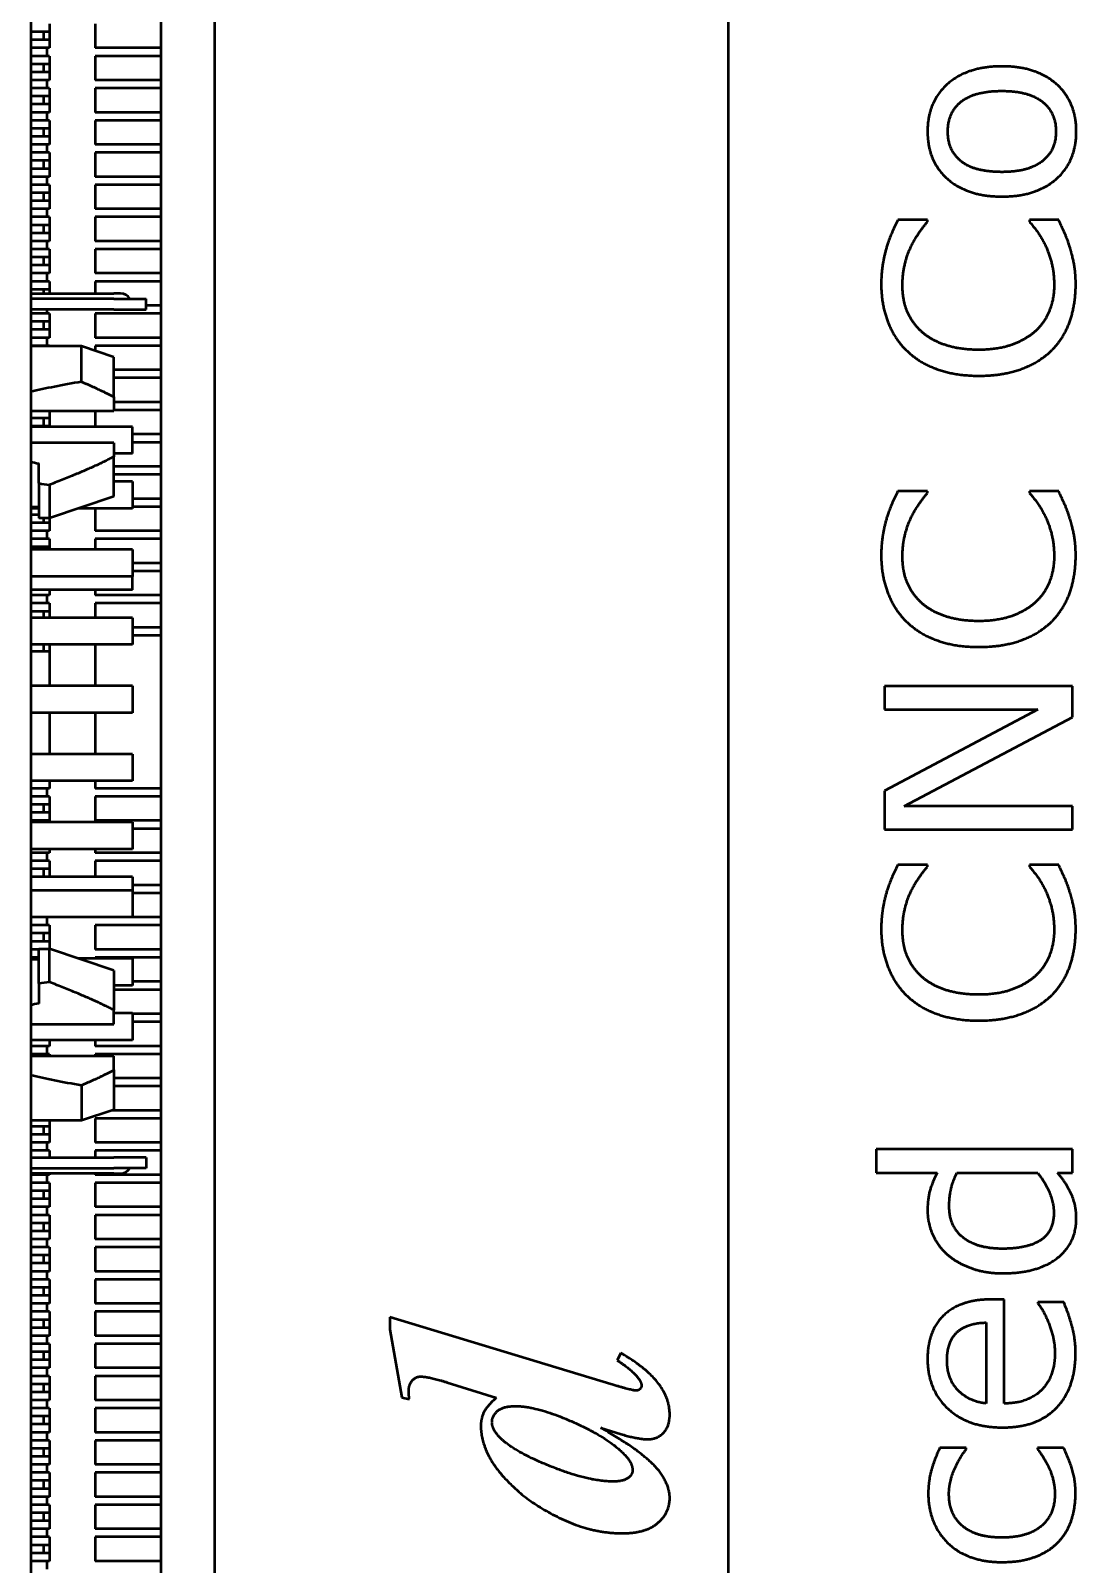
# Model space of a CAD drawing. Header units: millimetres. Extents: x 3137 to 5094, y 789 to 1822.
# Drawn here: x 3321.62 to 3341.11, y 1543.48 to 1572.06 of the extents above; entities that cross this region are included whole.
import ezdxf

# ---------------------------------------------------------------- set-up
doc = ezdxf.new("R2010")
doc.units = ezdxf.units.MM
doc.header["$LTSCALE"] = 1.8
doc.layers.add('외형선(ISO)', color=7, linetype='Continuous', lineweight=50)

msp = doc.modelspace()

# ---------------------------------------------------------------- linework, layer by layer
at = {"layer": '외형선(ISO)'}
for p, q in [((3321.618, 1612.211), (3321.618, 1522.211)), ((3324.042, 1611.811), (3324.042, 1521.811)), ((3325.042, 1610.811), (3325.042, 1522.811)), ((3334.627, 1522.811), (3334.627, 1610.811)), ((3321.856, 1572.036), (3321.618, 1572.036)), ((3321.968, 1572.036), (3321.856, 1572.036)), ((3321.856, 1572.036), (3321.856, 1571.886)), ((3321.968, 1572.186), (3321.968, 1571.736)), ((3322.818, 1572.186), (3322.818, 1571.736)), ((3321.856, 1571.886), (3321.618, 1571.886)), ((3321.918, 1571.736), (3321.618, 1571.736)), ((3321.968, 1571.886), (3321.856, 1571.886)), ((3321.968, 1571.736), (3321.918, 1571.736)), ((3321.918, 1571.736), (3321.918, 1571.586)), ((3324.042, 1571.736), (3322.818, 1571.736)), ((3321.918, 1571.586), (3321.618, 1571.586)), ((3321.856, 1571.436), (3321.618, 1571.436)), ((3321.968, 1571.436), (3321.856, 1571.436)), ((3321.856, 1571.436), (3321.856, 1571.286)), ((3321.968, 1571.586), (3321.918, 1571.586)), ((3321.968, 1571.586), (3321.968, 1571.136)), ((3322.818, 1571.586), (3322.818, 1571.136)), ((3324.042, 1571.586), (3322.818, 1571.586)), ((3321.856, 1571.286), (3321.618, 1571.286)), ((3321.918, 1571.136), (3321.618, 1571.136)), ((3321.968, 1571.286), (3321.856, 1571.286)), ((3321.968, 1571.136), (3321.918, 1571.136)), ((3321.918, 1571.136), (3321.918, 1570.986)), ((3324.042, 1571.136), (3322.818, 1571.136)), ((3321.918, 1570.986), (3321.618, 1570.986)), ((3321.856, 1570.836), (3321.618, 1570.836)), ((3321.968, 1570.836), (3321.856, 1570.836)), ((3321.856, 1570.836), (3321.856, 1570.686)), ((3321.968, 1570.986), (3321.918, 1570.986)), ((3321.968, 1570.986), (3321.968, 1570.536)), ((3322.818, 1570.986), (3322.818, 1570.536)), ((3324.042, 1570.986), (3322.818, 1570.986)), ((3321.856, 1570.686), (3321.618, 1570.686)), ((3321.968, 1570.686), (3321.856, 1570.686)), ((3321.918, 1570.536), (3321.618, 1570.536)), ((3321.918, 1570.386), (3321.618, 1570.386)), ((3321.968, 1570.536), (3321.918, 1570.536)), ((3321.918, 1570.536), (3321.918, 1570.386)), ((3321.968, 1570.386), (3321.918, 1570.386)), ((3321.968, 1570.386), (3321.968, 1569.936)), ((3324.042, 1570.536), (3322.818, 1570.536)), ((3322.818, 1570.386), (3322.818, 1569.936)), ((3324.042, 1570.386), (3322.818, 1570.386)), ((3321.856, 1570.236), (3321.618, 1570.236)), ((3321.856, 1570.086), (3321.618, 1570.086)), ((3321.968, 1570.236), (3321.856, 1570.236)), ((3321.856, 1570.236), (3321.856, 1570.086)), ((3321.968, 1570.086), (3321.856, 1570.086)), ((3321.918, 1569.936), (3321.618, 1569.936)), ((3321.918, 1569.786), (3321.618, 1569.786)), ((3321.968, 1569.936), (3321.918, 1569.936)), ((3321.918, 1569.936), (3321.918, 1569.786)), ((3321.968, 1569.786), (3321.918, 1569.786)), ((3321.968, 1569.786), (3321.968, 1569.336)), ((3324.042, 1569.936), (3322.818, 1569.936)), ((3322.818, 1569.786), (3322.818, 1569.336)), ((3324.042, 1569.786), (3322.818, 1569.786)), ((3321.856, 1569.636), (3321.618, 1569.636)), ((3321.856, 1569.486), (3321.618, 1569.486)), ((3321.968, 1569.636), (3321.856, 1569.636)), ((3321.856, 1569.636), (3321.856, 1569.486)), ((3321.968, 1569.486), (3321.856, 1569.486)), ((3321.918, 1569.336), (3321.618, 1569.336)), ((3321.918, 1569.186), (3321.618, 1569.186)), ((3321.968, 1569.336), (3321.918, 1569.336)), ((3321.918, 1569.336), (3321.918, 1569.186)), ((3321.968, 1569.186), (3321.918, 1569.186)), ((3321.968, 1569.186), (3321.968, 1568.736)), ((3324.042, 1569.336), (3322.818, 1569.336)), ((3322.818, 1569.186), (3322.818, 1568.736)), ((3324.042, 1569.186), (3322.818, 1569.186)), ((3321.856, 1569.036), (3321.618, 1569.036)), ((3321.856, 1568.886), (3321.618, 1568.886)), ((3321.968, 1569.036), (3321.856, 1569.036)), ((3321.856, 1569.036), (3321.856, 1568.886)), ((3321.968, 1568.886), (3321.856, 1568.886)), ((3321.918, 1568.736), (3321.618, 1568.736)), ((3321.918, 1568.586), (3321.618, 1568.586)), ((3321.968, 1568.736), (3321.918, 1568.736)), ((3321.918, 1568.736), (3321.918, 1568.586)), ((3321.968, 1568.586), (3321.918, 1568.586)), ((3321.968, 1568.586), (3321.968, 1568.136)), ((3324.042, 1568.736), (3322.818, 1568.736)), ((3322.818, 1568.586), (3322.818, 1568.136)), ((3324.042, 1568.586), (3322.818, 1568.586)), ((3321.856, 1568.436), (3321.618, 1568.436)), ((3321.856, 1568.286), (3321.618, 1568.286)), ((3321.968, 1568.436), (3321.856, 1568.436)), ((3321.856, 1568.436), (3321.856, 1568.286)), ((3321.968, 1568.286), (3321.856, 1568.286)), ((3338.33, 1568.53), (3337.778, 1568.53)), ((3338.33, 1568.495), (3338.33, 1568.53)), ((3340.233, 1568.53), (3340.233, 1568.495)), ((3340.778, 1568.53), (3340.233, 1568.53)), ((3321.918, 1568.136), (3321.618, 1568.136)), ((3321.918, 1567.986), (3321.618, 1567.986)), ((3321.968, 1568.136), (3321.918, 1568.136)), ((3321.918, 1568.136), (3321.918, 1567.986)), ((3321.968, 1567.986), (3321.918, 1567.986)), ((3321.968, 1567.986), (3321.968, 1567.536)), ((3324.042, 1568.136), (3322.818, 1568.136)), ((3322.818, 1567.986), (3322.818, 1567.536)), ((3324.042, 1567.986), (3322.818, 1567.986)), ((3321.856, 1567.836), (3321.618, 1567.836)), ((3321.968, 1567.836), (3321.856, 1567.836)), ((3321.856, 1567.836), (3321.856, 1567.686)), ((3321.856, 1567.686), (3321.618, 1567.686)), ((3321.918, 1567.536), (3321.618, 1567.536)), ((3321.968, 1567.686), (3321.856, 1567.686)), ((3321.968, 1567.536), (3321.918, 1567.536)), ((3321.918, 1567.536), (3321.918, 1567.386)), ((3324.042, 1567.536), (3322.818, 1567.536)), ((3321.918, 1567.386), (3321.618, 1567.386)), ((3321.856, 1567.236), (3321.618, 1567.236)), ((3321.618, 1567.161), (3323.168, 1567.161)), ((3321.968, 1567.236), (3321.856, 1567.236)), ((3321.856, 1567.236), (3321.856, 1567.161)), ((3321.968, 1567.386), (3321.918, 1567.386)), ((3321.968, 1567.386), (3321.968, 1567.161)), ((3322.818, 1567.386), (3322.818, 1567.161)), ((3324.042, 1567.386), (3322.818, 1567.386)), ((3323.294, 1567.161), (3323.168, 1567.161)), ((3323.168, 1567.061), (3321.618, 1567.061)), ((3323.168, 1566.861), (3321.618, 1566.861)), ((3321.918, 1566.861), (3321.918, 1566.786)), ((3323.168, 1567.061), (3323.768, 1567.061)), ((3323.168, 1566.861), (3323.768, 1566.861)), ((3323.768, 1566.861), (3323.768, 1567.061)), ((3324.042, 1566.936), (3323.768, 1566.936)), ((3321.918, 1566.786), (3321.618, 1566.786)), ((3321.856, 1566.636), (3321.618, 1566.636)), ((3321.968, 1566.636), (3321.856, 1566.636)), ((3321.856, 1566.636), (3321.856, 1566.486)), ((3321.968, 1566.786), (3321.918, 1566.786)), ((3321.968, 1566.786), (3321.968, 1566.336)), ((3322.818, 1566.786), (3322.818, 1566.336)), ((3324.042, 1566.786), (3322.818, 1566.786)), ((3321.856, 1566.486), (3321.618, 1566.486)), ((3321.918, 1566.336), (3321.618, 1566.336)), ((3321.968, 1566.486), (3321.856, 1566.486)), ((3321.968, 1566.336), (3321.918, 1566.336)), ((3321.918, 1566.336), (3321.918, 1566.186)), ((3324.042, 1566.336), (3322.818, 1566.336)), ((3321.918, 1566.186), (3321.618, 1566.186)), ((3322.568, 1566.176), (3321.618, 1566.176)), ((3321.968, 1566.186), (3321.918, 1566.186)), ((3321.968, 1566.186), (3321.968, 1566.176)), ((3322.568, 1565.515), (3322.568, 1566.176)), ((3323.168, 1565.976), (3322.568, 1566.176)), ((3322.818, 1566.186), (3322.818, 1566.092)), ((3324.042, 1566.186), (3322.818, 1566.186)), ((3323.168, 1565.232), (3323.168, 1565.976)), ((3324.042, 1565.736), (3323.168, 1565.736)), ((3324.042, 1565.586), (3323.168, 1565.586)), ((3323.168, 1565.232), (3323.168, 1564.976)), ((3324.042, 1565.136), (3323.168, 1565.136)), ((3321.618, 1564.976), (3323.168, 1564.976)), ((3321.856, 1564.836), (3321.618, 1564.836)), ((3321.968, 1564.836), (3321.856, 1564.836)), ((3321.856, 1564.836), (3321.856, 1564.686)), ((3321.968, 1564.976), (3321.968, 1564.676)), ((3322.818, 1564.976), (3322.818, 1564.676)), ((3324.042, 1564.986), (3323.168, 1564.986)), ((3321.856, 1564.686), (3321.618, 1564.686)), ((3323.518, 1564.676), (3321.618, 1564.676)), ((3321.968, 1564.686), (3321.856, 1564.686)), ((3323.518, 1564.176), (3323.518, 1564.676)), ((3323.168, 1564.376), (3321.618, 1564.376)), ((3323.168, 1564.376), (3323.168, 1564.119)), ((3324.042, 1564.536), (3323.518, 1564.536)), ((3324.042, 1564.386), (3323.518, 1564.386)), ((3321.768, 1563.623), (3321.768, 1563.991)), ((3323.518, 1564.176), (3323.168, 1564.176)), ((3323.168, 1563.376), (3323.168, 1564.119)), ((3324.042, 1563.936), (3323.168, 1563.936)), ((3324.042, 1563.786), (3323.168, 1563.786)), ((3321.768, 1563.623), (3321.768, 1562.976)), ((3321.968, 1563.594), (3321.968, 1562.976)), ((3323.518, 1563.656), (3323.168, 1563.656)), ((3323.518, 1563.656), (3323.518, 1563.156)), ((3338.33, 1563.475), (3337.778, 1563.475)), ((3338.33, 1563.441), (3338.33, 1563.475)), ((3340.233, 1563.475), (3340.233, 1563.441)), ((3340.778, 1563.475), (3340.233, 1563.475)), ((3321.768, 1563.176), (3321.618, 1563.176)), ((3321.768, 1563.156), (3321.618, 1563.156)), ((3323.168, 1563.376), (3321.968, 1562.976)), ((3323.518, 1563.156), (3322.508, 1563.156)), ((3322.818, 1563.156), (3322.818, 1562.736)), ((3324.042, 1563.336), (3323.518, 1563.336)), ((3324.042, 1563.186), (3323.518, 1563.186)), ((3321.768, 1563.036), (3321.618, 1563.036)), ((3321.856, 1562.886), (3321.618, 1562.886)), ((3321.968, 1562.976), (3321.768, 1562.976)), ((3321.856, 1562.976), (3321.856, 1562.886)), ((3321.968, 1562.886), (3321.856, 1562.886)), ((3321.968, 1562.976), (3321.968, 1562.736)), ((3321.918, 1562.736), (3321.618, 1562.736)), ((3321.918, 1562.586), (3321.618, 1562.586)), ((3321.968, 1562.736), (3321.918, 1562.736)), ((3321.918, 1562.736), (3321.918, 1562.586)), ((3321.968, 1562.586), (3321.918, 1562.586)), ((3321.968, 1562.586), (3321.968, 1562.386)), ((3324.042, 1562.736), (3322.818, 1562.736)), ((3322.818, 1562.586), (3322.818, 1562.386)), ((3324.042, 1562.586), (3322.818, 1562.586)), ((3321.856, 1562.436), (3321.618, 1562.436)), ((3323.518, 1562.386), (3321.618, 1562.386)), ((3321.968, 1562.436), (3321.856, 1562.436)), ((3321.856, 1562.436), (3321.856, 1562.386)), ((3323.518, 1562.386), (3323.518, 1561.886)), ((3324.042, 1562.136), (3323.518, 1562.136)), ((3324.042, 1561.986), (3323.518, 1561.986)), ((3323.518, 1561.886), (3321.618, 1561.886)), ((3323.518, 1561.636), (3323.518, 1561.886)), ((3323.518, 1561.636), (3321.618, 1561.636)), ((3321.918, 1561.536), (3321.618, 1561.536)), ((3321.968, 1561.536), (3321.918, 1561.536)), ((3321.918, 1561.536), (3321.918, 1561.386)), ((3321.968, 1561.636), (3321.968, 1561.536)), ((3322.818, 1561.636), (3322.818, 1561.536)), ((3324.042, 1561.536), (3322.818, 1561.536)), ((3321.918, 1561.386), (3321.618, 1561.386)), ((3321.856, 1561.236), (3321.618, 1561.236)), ((3321.968, 1561.236), (3321.856, 1561.236)), ((3321.856, 1561.236), (3321.856, 1561.116)), ((3321.968, 1561.386), (3321.918, 1561.386)), ((3321.968, 1561.386), (3321.968, 1561.116)), ((3322.818, 1561.386), (3322.818, 1561.116)), ((3324.042, 1561.386), (3322.818, 1561.386)), ((3323.518, 1561.116), (3321.618, 1561.116)), ((3323.518, 1561.116), (3323.518, 1560.616)), ((3324.042, 1560.936), (3323.518, 1560.936)), ((3323.518, 1560.616), (3321.618, 1560.616)), ((3321.856, 1560.616), (3321.856, 1560.486)), ((3321.968, 1560.616), (3321.968, 1559.846)), ((3322.818, 1560.616), (3322.818, 1559.846)), ((3324.042, 1560.786), (3323.518, 1560.786)), ((3321.856, 1560.486), (3321.618, 1560.486)), ((3321.968, 1560.486), (3321.856, 1560.486)), ((3323.518, 1559.846), (3321.618, 1559.846)), ((3323.518, 1559.846), (3323.518, 1559.346)), ((3337.533, 1559.841), (3337.533, 1559.407)), ((3341.033, 1559.841), (3337.533, 1559.841)), ((3341.033, 1559.267), (3341.033, 1559.841)), ((3340.39, 1559.407), (3337.533, 1557.893)), ((3337.533, 1559.407), (3340.39, 1559.407)), ((3323.518, 1559.346), (3321.618, 1559.346)), ((3321.968, 1559.346), (3321.968, 1558.576)), ((3322.818, 1559.346), (3322.818, 1558.576)), ((3337.901, 1557.607), (3341.033, 1559.267)), ((3323.518, 1558.576), (3321.618, 1558.576)), ((3323.518, 1558.576), (3323.518, 1558.076)), ((3323.518, 1558.076), (3321.618, 1558.076)), ((3321.968, 1558.076), (3321.968, 1557.936)), ((3322.818, 1558.076), (3322.818, 1557.936)), ((3321.918, 1557.936), (3321.618, 1557.936)), ((3321.918, 1557.786), (3321.618, 1557.786)), ((3321.968, 1557.936), (3321.918, 1557.936)), ((3321.918, 1557.936), (3321.918, 1557.786)), ((3321.968, 1557.786), (3321.918, 1557.786)), ((3321.968, 1557.786), (3321.968, 1557.336)), ((3324.042, 1557.936), (3322.818, 1557.936)), ((3322.818, 1557.786), (3322.818, 1557.336)), ((3324.042, 1557.786), (3322.818, 1557.786)), ((3337.533, 1557.893), (3337.533, 1557.173)), ((3321.856, 1557.636), (3321.618, 1557.636)), ((3321.856, 1557.486), (3321.618, 1557.486)), ((3321.968, 1557.636), (3321.856, 1557.636)), ((3321.856, 1557.636), (3321.856, 1557.486)), ((3321.968, 1557.486), (3321.856, 1557.486)), ((3341.033, 1557.607), (3337.901, 1557.607)), ((3341.033, 1557.173), (3341.033, 1557.607)), ((3321.918, 1557.336), (3321.618, 1557.336)), ((3323.518, 1557.306), (3321.618, 1557.306)), ((3321.968, 1557.336), (3321.918, 1557.336)), ((3321.918, 1557.336), (3321.918, 1557.306)), ((3324.042, 1557.336), (3322.818, 1557.336)), ((3323.518, 1557.306), (3323.518, 1556.806)), ((3324.042, 1557.186), (3323.518, 1557.186)), ((3337.533, 1557.173), (3341.033, 1557.173)), ((3323.518, 1556.806), (3321.618, 1556.806)), ((3321.918, 1556.736), (3321.618, 1556.736)), ((3321.918, 1556.586), (3321.618, 1556.586)), ((3321.968, 1556.736), (3321.918, 1556.736)), ((3321.918, 1556.736), (3321.918, 1556.586)), ((3321.968, 1556.586), (3321.918, 1556.586)), ((3321.968, 1556.806), (3321.968, 1556.736)), ((3321.968, 1556.586), (3321.968, 1556.286)), ((3322.818, 1556.806), (3322.818, 1556.736)), ((3324.042, 1556.736), (3322.818, 1556.736)), ((3322.818, 1556.586), (3322.818, 1556.286)), ((3324.042, 1556.586), (3322.818, 1556.586)), ((3321.856, 1556.436), (3321.618, 1556.436)), ((3321.856, 1556.286), (3321.618, 1556.286)), ((3323.518, 1556.286), (3321.618, 1556.286)), ((3321.968, 1556.436), (3321.856, 1556.436)), ((3321.856, 1556.436), (3321.856, 1556.286)), ((3321.968, 1556.286), (3321.856, 1556.286)), ((3323.518, 1556.286), (3323.518, 1556.036)), ((3338.33, 1556.513), (3337.778, 1556.513)), ((3338.33, 1556.478), (3338.33, 1556.513)), ((3340.233, 1556.513), (3340.233, 1556.478)), ((3340.778, 1556.513), (3340.233, 1556.513)), ((3323.518, 1556.036), (3321.618, 1556.036)), ((3324.042, 1556.136), (3323.518, 1556.136)), ((3323.518, 1556.036), (3323.518, 1555.536)), ((3324.042, 1555.986), (3323.518, 1555.986)), ((3323.518, 1555.536), (3321.618, 1555.536)), ((3321.918, 1555.536), (3321.918, 1555.386)), ((3324.042, 1555.536), (3323.518, 1555.536)), ((3321.918, 1555.386), (3321.618, 1555.386)), ((3321.856, 1555.236), (3321.618, 1555.236)), ((3321.968, 1555.236), (3321.856, 1555.236)), ((3321.856, 1555.236), (3321.856, 1555.086)), ((3321.968, 1555.386), (3321.918, 1555.386)), ((3321.968, 1555.386), (3321.968, 1554.946)), ((3322.818, 1555.386), (3322.818, 1554.936)), ((3324.042, 1555.386), (3322.818, 1555.386)), ((3321.856, 1555.086), (3321.618, 1555.086)), ((3321.768, 1554.936), (3321.618, 1554.936)), ((3321.768, 1554.299), (3321.768, 1554.946)), ((3321.768, 1554.946), (3321.968, 1554.946)), ((3321.968, 1555.086), (3321.856, 1555.086)), ((3321.968, 1554.327), (3321.968, 1554.946)), ((3323.168, 1554.546), (3321.968, 1554.946)), ((3324.042, 1554.936), (3322.818, 1554.936)), ((3321.768, 1554.786), (3321.618, 1554.786)), ((3321.768, 1554.766), (3321.618, 1554.766)), ((3321.768, 1554.746), (3321.618, 1554.746)), ((3323.518, 1554.766), (3322.508, 1554.766)), ((3322.818, 1554.786), (3322.818, 1554.766)), ((3324.042, 1554.786), (3322.818, 1554.786)), ((3323.168, 1554.546), (3323.168, 1553.802)), ((3323.518, 1554.766), (3323.518, 1554.266)), ((3321.768, 1554.299), (3321.768, 1553.93)), ((3323.518, 1554.266), (3323.168, 1554.266)), ((3324.042, 1554.336), (3323.518, 1554.336)), ((3324.042, 1554.186), (3323.168, 1554.186)), ((3323.168, 1553.546), (3323.168, 1553.802)), ((3323.518, 1553.746), (3323.168, 1553.746)), ((3323.518, 1553.746), (3323.518, 1553.246)), ((3324.042, 1553.736), (3323.518, 1553.736)), ((3321.618, 1553.546), (3323.168, 1553.546)), ((3324.042, 1553.586), (3323.518, 1553.586)), ((3323.518, 1553.246), (3321.618, 1553.246)), ((3321.918, 1553.136), (3321.618, 1553.136)), ((3321.968, 1553.136), (3321.918, 1553.136)), ((3321.918, 1553.136), (3321.918, 1552.986)), ((3321.968, 1553.246), (3321.968, 1553.136)), ((3322.818, 1553.246), (3322.818, 1553.136)), ((3324.042, 1553.136), (3322.818, 1553.136)), ((3321.918, 1552.986), (3321.618, 1552.986)), ((3323.168, 1552.946), (3321.618, 1552.946)), ((3321.968, 1552.986), (3321.918, 1552.986)), ((3321.968, 1552.986), (3321.968, 1552.946)), ((3322.818, 1552.986), (3322.818, 1552.946)), ((3324.042, 1552.986), (3322.818, 1552.986)), ((3323.168, 1552.689), (3323.168, 1552.946)), ((3323.168, 1552.689), (3323.168, 1551.946)), ((3322.568, 1552.407), (3322.568, 1551.746)), ((3324.042, 1552.536), (3323.168, 1552.536)), ((3324.042, 1552.386), (3323.168, 1552.386)), ((3322.568, 1551.746), (3321.618, 1551.746)), ((3321.968, 1551.746), (3321.968, 1551.336)), ((3323.168, 1551.946), (3322.568, 1551.746)), ((3322.818, 1551.786), (3322.818, 1551.336)), ((3324.042, 1551.786), (3322.818, 1551.786)), ((3324.042, 1551.936), (3323.138, 1551.936)), ((3321.856, 1551.636), (3321.618, 1551.636)), ((3321.856, 1551.486), (3321.618, 1551.486)), ((3321.968, 1551.636), (3321.856, 1551.636)), ((3321.856, 1551.636), (3321.856, 1551.486)), ((3321.968, 1551.486), (3321.856, 1551.486)), ((3321.918, 1551.336), (3321.618, 1551.336)), ((3321.918, 1551.186), (3321.618, 1551.186)), ((3321.968, 1551.336), (3321.918, 1551.336)), ((3321.918, 1551.336), (3321.918, 1551.186)), ((3321.968, 1551.186), (3321.918, 1551.186)), ((3321.968, 1551.186), (3321.968, 1551.061)), ((3324.042, 1551.336), (3322.818, 1551.336)), ((3322.818, 1551.186), (3322.818, 1551.061)), ((3324.042, 1551.186), (3322.818, 1551.186)), ((3337.376, 1551.213), (3337.376, 1550.77)), ((3341.033, 1551.213), (3337.376, 1551.213)), ((3341.033, 1550.77), (3341.033, 1551.213)), ((3321.618, 1551.061), (3323.168, 1551.061)), ((3321.618, 1550.861), (3323.168, 1550.861)), ((3323.768, 1551.061), (3323.168, 1551.061)), ((3323.768, 1550.861), (3323.168, 1550.861)), ((3323.768, 1551.061), (3323.768, 1550.861)), ((3323.168, 1550.761), (3321.618, 1550.761)), ((3321.918, 1550.736), (3321.618, 1550.736)), ((3321.918, 1550.586), (3321.618, 1550.586)), ((3321.968, 1550.736), (3321.918, 1550.736)), ((3321.918, 1550.736), (3321.918, 1550.586)), ((3321.968, 1550.586), (3321.918, 1550.586)), ((3321.968, 1550.761), (3321.968, 1550.736)), ((3321.968, 1550.586), (3321.968, 1550.136)), ((3322.818, 1550.761), (3322.818, 1550.736)), ((3324.042, 1550.736), (3322.818, 1550.736)), ((3322.818, 1550.586), (3322.818, 1550.136)), ((3324.042, 1550.586), (3322.818, 1550.586)), ((3323.168, 1550.761), (3323.294, 1550.761)), ((3337.376, 1550.77), (3338.513, 1550.77)), ((3338.878, 1550.77), (3340.387, 1550.77)), ((3340.758, 1550.77), (3341.033, 1550.77)), ((3321.856, 1550.436), (3321.618, 1550.436)), ((3321.856, 1550.286), (3321.618, 1550.286)), ((3321.968, 1550.436), (3321.856, 1550.436)), ((3321.856, 1550.436), (3321.856, 1550.286)), ((3321.968, 1550.286), (3321.856, 1550.286)), ((3321.918, 1550.136), (3321.618, 1550.136)), ((3321.918, 1549.986), (3321.618, 1549.986)), ((3321.968, 1550.136), (3321.918, 1550.136)), ((3321.918, 1550.136), (3321.918, 1549.986)), ((3321.968, 1549.986), (3321.918, 1549.986)), ((3321.968, 1549.986), (3321.968, 1549.536)), ((3324.042, 1550.136), (3322.818, 1550.136)), ((3322.818, 1549.986), (3322.818, 1549.536)), ((3324.042, 1549.986), (3322.818, 1549.986)), ((3321.856, 1549.836), (3321.618, 1549.836)), ((3321.856, 1549.686), (3321.618, 1549.686)), ((3321.968, 1549.836), (3321.856, 1549.836)), ((3321.856, 1549.836), (3321.856, 1549.686)), ((3321.968, 1549.686), (3321.856, 1549.686)), ((3321.918, 1549.536), (3321.618, 1549.536)), ((3321.968, 1549.536), (3321.918, 1549.536)), ((3321.918, 1549.536), (3321.918, 1549.386)), ((3324.042, 1549.536), (3322.818, 1549.536)), ((3321.918, 1549.386), (3321.618, 1549.386)), ((3321.856, 1549.236), (3321.618, 1549.236)), ((3321.968, 1549.236), (3321.856, 1549.236)), ((3321.856, 1549.236), (3321.856, 1549.086)), ((3321.968, 1549.386), (3321.918, 1549.386)), ((3321.968, 1549.386), (3321.968, 1548.936)), ((3322.818, 1549.386), (3322.818, 1548.936)), ((3324.042, 1549.386), (3322.818, 1549.386)), ((3321.856, 1549.086), (3321.618, 1549.086)), ((3321.918, 1548.936), (3321.618, 1548.936)), ((3321.968, 1549.086), (3321.856, 1549.086)), ((3321.968, 1548.936), (3321.918, 1548.936)), ((3321.918, 1548.936), (3321.918, 1548.786)), ((3324.042, 1548.936), (3322.818, 1548.936)), ((3321.918, 1548.786), (3321.618, 1548.786)), ((3321.856, 1548.636), (3321.618, 1548.636)), ((3321.968, 1548.636), (3321.856, 1548.636)), ((3321.856, 1548.636), (3321.856, 1548.486)), ((3321.968, 1548.786), (3321.918, 1548.786)), ((3321.968, 1548.786), (3321.968, 1548.336)), ((3322.818, 1548.786), (3322.818, 1548.336)), ((3324.042, 1548.786), (3322.818, 1548.786)), ((3321.856, 1548.486), (3321.618, 1548.486)), ((3321.918, 1548.336), (3321.618, 1548.336)), ((3321.968, 1548.486), (3321.856, 1548.486)), ((3321.968, 1548.336), (3321.918, 1548.336)), ((3321.918, 1548.336), (3321.918, 1548.186)), ((3324.042, 1548.336), (3322.818, 1548.336)), ((3339.764, 1548.413), (3339.524, 1548.413)), ((3339.764, 1546.475), (3339.764, 1548.413)), ((3340.39, 1548.361), (3340.39, 1548.338)), ((3340.873, 1548.361), (3340.39, 1548.361)), ((3321.918, 1548.186), (3321.618, 1548.186)), ((3321.856, 1548.036), (3321.618, 1548.036)), ((3321.968, 1548.036), (3321.856, 1548.036)), ((3321.856, 1548.036), (3321.856, 1547.886)), ((3321.968, 1548.186), (3321.918, 1548.186)), ((3321.968, 1548.186), (3321.968, 1547.736)), ((3322.818, 1548.186), (3322.818, 1547.736)), ((3324.042, 1548.186), (3322.818, 1548.186)), ((3328.313, 1548.083), (3328.313, 1547.855)), ((3332.434, 1546.833), (3328.313, 1548.083)), ((3339.427, 1547.981), (3339.427, 1546.475)), ((3321.856, 1547.886), (3321.618, 1547.886)), ((3321.918, 1547.736), (3321.618, 1547.736)), ((3321.968, 1547.886), (3321.856, 1547.886)), ((3321.968, 1547.736), (3321.918, 1547.736)), ((3321.918, 1547.736), (3321.918, 1547.586)), ((3324.042, 1547.736), (3322.818, 1547.736)), ((3328.313, 1547.855), (3328.533, 1546.588)), ((3321.918, 1547.586), (3321.618, 1547.586)), ((3321.856, 1547.436), (3321.618, 1547.436)), ((3321.968, 1547.436), (3321.856, 1547.436)), ((3321.856, 1547.436), (3321.856, 1547.286)), ((3321.968, 1547.586), (3321.918, 1547.586)), ((3321.968, 1547.586), (3321.968, 1547.136)), ((3322.818, 1547.586), (3322.818, 1547.136)), ((3324.042, 1547.586), (3322.818, 1547.586)), ((3332.618, 1547.413), (3332.549, 1547.279)), ((3321.856, 1547.286), (3321.618, 1547.286)), ((3321.918, 1547.136), (3321.618, 1547.136)), ((3321.968, 1547.286), (3321.856, 1547.286)), ((3321.968, 1547.136), (3321.918, 1547.136)), ((3321.918, 1547.136), (3321.918, 1546.986)), ((3324.042, 1547.136), (3322.818, 1547.136)), ((3321.918, 1546.986), (3321.618, 1546.986)), ((3321.856, 1546.836), (3321.618, 1546.836)), ((3321.968, 1546.836), (3321.856, 1546.836)), ((3321.856, 1546.836), (3321.856, 1546.686)), ((3321.968, 1546.986), (3321.918, 1546.986)), ((3321.968, 1546.986), (3321.968, 1546.536)), ((3322.818, 1546.986), (3322.818, 1546.536)), ((3324.042, 1546.986), (3322.818, 1546.986)), ((3329.383, 1546.866), (3330.298, 1546.58)), ((3321.856, 1546.686), (3321.618, 1546.686)), ((3321.968, 1546.686), (3321.856, 1546.686)), ((3328.533, 1546.588), (3328.676, 1546.556)), ((3321.918, 1546.536), (3321.618, 1546.536)), ((3321.918, 1546.386), (3321.618, 1546.386)), ((3321.968, 1546.536), (3321.918, 1546.536)), ((3321.918, 1546.536), (3321.918, 1546.386)), ((3321.968, 1546.386), (3321.918, 1546.386)), ((3321.968, 1546.386), (3321.968, 1545.936)), ((3324.042, 1546.536), (3322.818, 1546.536)), ((3322.818, 1546.386), (3322.818, 1545.936)), ((3324.042, 1546.386), (3322.818, 1546.386)), ((3321.856, 1546.236), (3321.618, 1546.236)), ((3321.856, 1546.086), (3321.618, 1546.086)), ((3321.968, 1546.236), (3321.856, 1546.236)), ((3321.856, 1546.236), (3321.856, 1546.086)), ((3321.968, 1546.086), (3321.856, 1546.086)), ((3332.246, 1546.02), (3332.622, 1545.902)), ((3321.918, 1545.936), (3321.618, 1545.936)), ((3321.918, 1545.786), (3321.618, 1545.786)), ((3321.968, 1545.936), (3321.918, 1545.936)), ((3321.918, 1545.936), (3321.918, 1545.786)), ((3321.968, 1545.786), (3321.918, 1545.786)), ((3321.968, 1545.786), (3321.968, 1545.336)), ((3324.042, 1545.936), (3322.818, 1545.936)), ((3322.818, 1545.786), (3322.818, 1545.336)), ((3324.042, 1545.786), (3322.818, 1545.786)), ((3321.856, 1545.636), (3321.618, 1545.636)), ((3321.856, 1545.486), (3321.618, 1545.486)), ((3321.968, 1545.636), (3321.856, 1545.636)), ((3321.856, 1545.636), (3321.856, 1545.486)), ((3321.968, 1545.486), (3321.856, 1545.486)), ((3339.056, 1545.647), (3338.564, 1545.647)), ((3339.056, 1545.624), (3339.056, 1545.647)), ((3340.384, 1545.647), (3340.384, 1545.624)), ((3340.87, 1545.647), (3340.384, 1545.647)), ((3321.918, 1545.336), (3321.618, 1545.336)), ((3321.918, 1545.186), (3321.618, 1545.186)), ((3321.968, 1545.336), (3321.918, 1545.336)), ((3321.918, 1545.336), (3321.918, 1545.186)), ((3321.968, 1545.186), (3321.918, 1545.186)), ((3321.968, 1545.186), (3321.968, 1544.736)), ((3324.042, 1545.336), (3322.818, 1545.336)), ((3322.818, 1545.186), (3322.818, 1544.736)), ((3324.042, 1545.186), (3322.818, 1545.186)), ((3321.856, 1545.036), (3321.618, 1545.036)), ((3321.856, 1544.886), (3321.618, 1544.886)), ((3321.968, 1545.036), (3321.856, 1545.036)), ((3321.856, 1545.036), (3321.856, 1544.886)), ((3321.968, 1544.886), (3321.856, 1544.886)), ((3321.918, 1544.736), (3321.618, 1544.736)), ((3321.918, 1544.586), (3321.618, 1544.586)), ((3321.968, 1544.736), (3321.918, 1544.736)), ((3321.918, 1544.736), (3321.918, 1544.586)), ((3321.968, 1544.586), (3321.918, 1544.586)), ((3321.968, 1544.586), (3321.968, 1544.136)), ((3324.042, 1544.736), (3322.818, 1544.736)), ((3322.818, 1544.586), (3322.818, 1544.136)), ((3324.042, 1544.586), (3322.818, 1544.586)), ((3321.856, 1544.436), (3321.618, 1544.436)), ((3321.856, 1544.286), (3321.618, 1544.286)), ((3321.968, 1544.436), (3321.856, 1544.436)), ((3321.856, 1544.436), (3321.856, 1544.286)), ((3321.968, 1544.286), (3321.856, 1544.286)), ((3321.918, 1544.136), (3321.618, 1544.136)), ((3321.918, 1543.986), (3321.618, 1543.986)), ((3321.968, 1544.136), (3321.918, 1544.136)), ((3321.918, 1544.136), (3321.918, 1543.986)), ((3321.968, 1543.986), (3321.918, 1543.986)), ((3321.968, 1543.986), (3321.968, 1543.536)), ((3324.042, 1544.136), (3322.818, 1544.136)), ((3322.818, 1543.986), (3322.818, 1543.536)), ((3324.042, 1543.986), (3322.818, 1543.986)), ((3321.856, 1543.836), (3321.618, 1543.836)), ((3321.856, 1543.686), (3321.618, 1543.686)), ((3321.968, 1543.836), (3321.856, 1543.836)), ((3321.856, 1543.836), (3321.856, 1543.686)), ((3321.968, 1543.686), (3321.856, 1543.686)), ((3321.918, 1543.536), (3321.618, 1543.536)), ((3321.968, 1543.536), (3321.918, 1543.536)), ((3321.918, 1543.536), (3321.918, 1543.386)), ((3324.042, 1543.536), (3322.818, 1543.536))]:
    msp.add_line(p, q, dxfattribs=at)
for centre, start, end in [((3323.294, 1566.961), 30, 90), ((3323.294, 1550.961), 270, 330)]:
    msp.add_arc(centre, 0.2, start, end, dxfattribs=at)
for centre, major_axis, start_param, end_param in [((3333.471, 1564.676), (-13.154, 0), 5.689612, 5.834849), ((3333.471, 1564.676), (-13.154, 0), 0.448336, 0.473964), ((3333.471, 1564.676), (-14.908, 0), 0.667959, 0.689331), ((3333.471, 1553.246), (14.908, 0), 2.452262, 2.473634), ((3333.471, 1553.246), (-13.154, 0), 5.809221, 5.834849), ((3333.471, 1553.246), (-13.154, 0), 0.448336, 0.593573)]:
    msp.add_ellipse(centre, major_axis=major_axis, ratio=0.114035, start_param=start_param, end_param=end_param, dxfattribs=at)
for points in [[(3339.721, 1571.393), (3339.078, 1571.393), (3338.333, 1570.733), (3338.333, 1570.181)], [(3341.107, 1570.181), (3341.107, 1570.733), (3340.364, 1571.393), (3339.721, 1571.393)], [(3338.713, 1570.181), (3338.713, 1570.535), (3339.21, 1570.935), (3339.721, 1570.935)], [(3339.721, 1570.935), (3340.221, 1570.935), (3340.727, 1570.533), (3340.727, 1570.181)], [(3338.333, 1570.181), (3338.333, 1569.624), (3339.078, 1568.967), (3339.721, 1568.967)], [(3339.721, 1569.424), (3339.21, 1569.424), (3338.713, 1569.821), (3338.713, 1570.181)], [(3340.727, 1570.181), (3340.727, 1569.824), (3340.216, 1569.424), (3339.721, 1569.424)], [(3339.721, 1568.967), (3340.364, 1568.967), (3341.107, 1569.624), (3341.107, 1570.181)], [(3337.778, 1568.53), (3337.607, 1568.187), (3337.47, 1567.624), (3337.47, 1567.344)], [(3337.867, 1567.313), (3337.867, 1567.635), (3338.087, 1568.204), (3338.33, 1568.495)], [(3340.233, 1568.495), (3340.461, 1568.241), (3340.693, 1567.653), (3340.693, 1567.315)], [(3340.987, 1568.021), (3340.933, 1568.193), (3340.836, 1568.401), (3340.778, 1568.53)], [(3341.096, 1567.341), (3341.096, 1567.541), (3341.033, 1567.878), (3340.987, 1568.021)], [(3337.47, 1567.344), (3337.47, 1566.958), (3337.71, 1566.324), (3337.938, 1566.101)], [(3338.218, 1566.453), (3338.038, 1566.621), (3337.867, 1567.047), (3337.867, 1567.313)], [(3340.693, 1567.315), (3340.693, 1567.073), (3340.527, 1566.633), (3340.353, 1566.467)], [(3340.653, 1566.107), (3340.881, 1566.335), (3341.096, 1566.958), (3341.096, 1567.341)], [(3339.287, 1566.11), (3338.933, 1566.11), (3338.396, 1566.29), (3338.218, 1566.453)], [(3340.353, 1566.467), (3340.184, 1566.31), (3339.656, 1566.11), (3339.287, 1566.11)], [(3337.938, 1566.101), (3338.173, 1565.873), (3338.853, 1565.627), (3339.287, 1565.627)], [(3339.287, 1565.627), (3339.741, 1565.627), (3340.43, 1565.881), (3340.653, 1566.107)], [(3337.778, 1563.475), (3337.607, 1563.133), (3337.47, 1562.57), (3337.47, 1562.29)], [(3337.867, 1562.258), (3337.867, 1562.581), (3338.087, 1563.15), (3338.33, 1563.441)], [(3340.233, 1563.441), (3340.461, 1563.187), (3340.693, 1562.598), (3340.693, 1562.261)], [(3340.987, 1562.967), (3340.933, 1563.138), (3340.836, 1563.347), (3340.778, 1563.475)], [(3341.096, 1562.287), (3341.096, 1562.487), (3341.033, 1562.824), (3340.987, 1562.967)], [(3337.47, 1562.29), (3337.47, 1561.904), (3337.71, 1561.27), (3337.938, 1561.047)], [(3340.693, 1562.261), (3340.693, 1562.018), (3340.527, 1561.578), (3340.353, 1561.413)], [(3340.653, 1561.053), (3340.881, 1561.281), (3341.096, 1561.904), (3341.096, 1562.287)], [(3338.218, 1561.398), (3338.038, 1561.567), (3337.867, 1561.993), (3337.867, 1562.258)], [(3340.353, 1561.413), (3340.184, 1561.255), (3339.656, 1561.055), (3339.287, 1561.055)], [(3339.287, 1561.055), (3338.933, 1561.055), (3338.396, 1561.235), (3338.218, 1561.398)], [(3337.938, 1561.047), (3338.173, 1560.818), (3338.853, 1560.573), (3339.287, 1560.573)], [(3339.287, 1560.573), (3339.741, 1560.573), (3340.43, 1560.827), (3340.653, 1561.053)], [(3337.778, 1556.513), (3337.607, 1556.17), (3337.47, 1555.607), (3337.47, 1555.327)], [(3337.867, 1555.295), (3337.867, 1555.618), (3338.087, 1556.187), (3338.33, 1556.478)], [(3340.233, 1556.478), (3340.461, 1556.224), (3340.693, 1555.635), (3340.693, 1555.298)], [(3340.987, 1556.004), (3340.933, 1556.175), (3340.836, 1556.384), (3340.778, 1556.513)], [(3341.096, 1555.324), (3341.096, 1555.524), (3341.033, 1555.861), (3340.987, 1556.004)], [(3337.47, 1555.327), (3337.47, 1554.941), (3337.71, 1554.307), (3337.938, 1554.084)], [(3338.218, 1554.435), (3338.038, 1554.604), (3337.867, 1555.03), (3337.867, 1555.295)], [(3340.693, 1555.298), (3340.693, 1555.055), (3340.527, 1554.615), (3340.353, 1554.45)], [(3340.653, 1554.09), (3340.881, 1554.318), (3341.096, 1554.941), (3341.096, 1555.324)], [(3339.287, 1554.093), (3338.933, 1554.093), (3338.396, 1554.273), (3338.218, 1554.435)], [(3340.353, 1554.45), (3340.184, 1554.293), (3339.656, 1554.093), (3339.287, 1554.093)], [(3337.938, 1554.084), (3338.173, 1553.855), (3338.853, 1553.61), (3339.287, 1553.61)], [(3339.287, 1553.61), (3339.741, 1553.61), (3340.43, 1553.864), (3340.653, 1554.09)], [(3338.513, 1550.77), (3338.418, 1550.593), (3338.333, 1550.273), (3338.333, 1550.067)], [(3338.738, 1550.144), (3338.738, 1550.31), (3338.798, 1550.593), (3338.878, 1550.77)], [(3340.387, 1550.77), (3340.521, 1550.604), (3340.687, 1550.218), (3340.687, 1550.03)], [(3341.107, 1549.924), (3341.107, 1550.167), (3340.924, 1550.578), (3340.758, 1550.77)], [(3338.333, 1550.067), (3338.333, 1549.838), (3338.521, 1549.413), (3338.698, 1549.253)], [(3339.733, 1549.358), (3339.256, 1549.358), (3338.738, 1549.773), (3338.738, 1550.144)], [(3340.687, 1550.03), (3340.687, 1549.678), (3340.198, 1549.358), (3339.733, 1549.358)], [(3339.738, 1548.901), (3340.381, 1548.901), (3341.107, 1549.453), (3341.107, 1549.924)], [(3338.698, 1549.253), (3338.884, 1549.093), (3339.407, 1548.901), (3339.738, 1548.901)], [(3339.524, 1548.413), (3338.953, 1548.413), (3338.333, 1547.835), (3338.333, 1547.304)], [(3340.39, 1548.338), (3340.493, 1548.221), (3340.707, 1547.678), (3340.707, 1547.41)], [(3341.093, 1547.415), (3341.093, 1547.673), (3340.967, 1548.138), (3340.873, 1548.361)], [(3338.698, 1547.281), (3338.698, 1547.633), (3339.078, 1547.978), (3339.427, 1547.981)], [(3333.529, 1546.27), (3333.529, 1546.895), (3332.618, 1547.413)], [(3339.733, 1546.027), (3340.384, 1546.027), (3341.093, 1546.761), (3341.093, 1547.415)], [(3340.707, 1547.41), (3340.707, 1547.207), (3340.593, 1546.87), (3340.481, 1546.75)], [(3332.549, 1547.279), (3332.839, 1547.087), (3332.941, 1546.948)], [(3338.333, 1547.304), (3338.333, 1546.73), (3339.09, 1546.027), (3339.733, 1546.027)], [(3339.427, 1546.475), (3339.116, 1546.504), (3338.698, 1546.924), (3338.698, 1547.281)], [(3328.664, 1546.703), (3328.664, 1546.825), (3328.795, 1546.976), (3328.885, 1546.976)], [(3328.885, 1546.976), (3329.036, 1546.976), (3329.383, 1546.866)], [(3332.904, 1546.715), (3332.822, 1546.715), (3332.434, 1546.833)], [(3332.941, 1546.948), (3333.002, 1546.87), (3333.002, 1546.805)], [(3328.676, 1546.556), (3328.664, 1546.641), (3328.664, 1546.703)], [(3330.298, 1546.58), (3330.13, 1546.433), (3330.008, 1546.204), (3330.008, 1546.061)], [(3333.002, 1546.805), (3333.002, 1546.772), (3332.945, 1546.715), (3332.904, 1546.715)], [(3340.481, 1546.75), (3340.367, 1546.621), (3340.007, 1546.475), (3339.764, 1546.475)], [(3330.216, 1546.127), (3330.216, 1546.245), (3330.425, 1546.425), (3330.649, 1546.425)], [(3330.649, 1546.425), (3331.07, 1546.425), (3332.434, 1545.808), (3332.716, 1545.489)], [(3333.117, 1545.808), (3333.296, 1545.808), (3333.529, 1546.049), (3333.529, 1546.27)], [(3330.008, 1546.061), (3330.008, 1545.779), (3330.314, 1545.191), (3331.029, 1544.546), (3332.099, 1544.056), (3332.647, 1544.056)], [(3330.339, 1545.865), (3330.216, 1546.004), (3330.216, 1546.127)], [(3333.329, 1545.216), (3333.059, 1545.559), (3332.246, 1546.02)], [(3332.487, 1545.02), (3332.001, 1545.02), (3330.576, 1545.6), (3330.339, 1545.865)], [(3332.622, 1545.902), (3332.945, 1545.808), (3333.117, 1545.808)], [(3332.716, 1545.489), (3332.835, 1545.359), (3332.835, 1545.224)], [(3338.564, 1545.647), (3338.473, 1545.467), (3338.347, 1545.033), (3338.347, 1544.807)], [(3338.733, 1544.787), (3338.733, 1544.99), (3338.901, 1545.421), (3339.056, 1545.624)], [(3340.384, 1545.624), (3340.424, 1545.575), (3340.533, 1545.404), (3340.581, 1545.31)], [(3341.093, 1544.807), (3341.093, 1545.03), (3340.976, 1545.427), (3340.87, 1545.647)], [(3332.835, 1545.224), (3332.835, 1545.146), (3332.663, 1545.02), (3332.487, 1545.02)], [(3333.529, 1544.713), (3333.529, 1544.958), (3333.329, 1545.216)], [(3340.581, 1545.31), (3340.638, 1545.198), (3340.707, 1544.921), (3340.707, 1544.787)], [(3332.647, 1544.056), (3333.08, 1544.056), (3333.529, 1544.436), (3333.529, 1544.713)], [(3338.347, 1544.807), (3338.347, 1544.227), (3339.081, 1543.518), (3339.724, 1543.518)], [(3339.724, 1543.975), (3339.236, 1543.975), (3338.733, 1544.41), (3338.733, 1544.787)], [(3340.707, 1544.787), (3340.707, 1544.401), (3340.198, 1543.975), (3339.724, 1543.975)], [(3340.756, 1543.878), (3340.927, 1544.047), (3341.093, 1544.521), (3341.093, 1544.807)], [(3339.724, 1543.518), (3340.07, 1543.518), (3340.587, 1543.707), (3340.756, 1543.878)]]:
    msp.add_open_spline(points, degree=2, dxfattribs=at)
for points, weights in [([(3322.568, 1565.515), (3322.928, 1565.361), (3323.168, 1565.232)], [1.48736715625, 1.58034848583, 1.64867651291]), ([(3323.168, 1564.119), (3322.76, 1563.9), (3321.968, 1563.594)], [1.64867651291, 1.53553899053, 1.35481018819]), ([(3323.168, 1553.802), (3322.76, 1554.021), (3321.968, 1554.327)], [1.64867651291, 1.53553899053, 1.35481018819]), ([(3322.568, 1552.407), (3322.928, 1552.561), (3323.168, 1552.689)], [1.48736715625, 1.58034848583, 1.64867651291])]:
    msp.add_rational_spline(points, weights, degree=2, dxfattribs=at)

doc.saveas('drawing.dxf')
